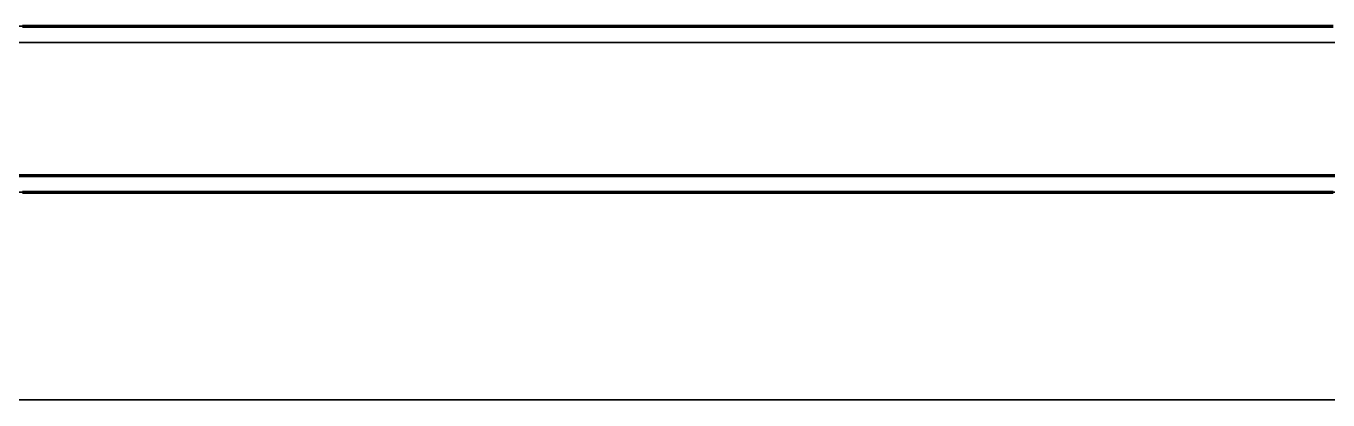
# Model space of a CAD drawing. Header units: millimetres. Extents: x 0 to 1554, y 0 to 420.
# Drawn here: x 130.61 to 140.64, y 289.26 to 292.14 of the extents above; entities that cross this region are included whole.
import ezdxf

# ---------------------------------------------------------------- set-up
doc = ezdxf.new("R2010")
doc.units = ezdxf.units.MM
doc.linetypes.add('IRAM-E-TRAZOS', pattern=[5, 4, -1])
doc.layers.add('01-VISIBLE', color=7, linetype='CONTINUOUS', lineweight=70)
doc.layers.add('02-OCULTA', color=4, linetype='IRAM-E-TRAZOS', lineweight=35)

msp = doc.modelspace()

# ---------------------------------------------------------------- linework, layer by layer
at = {"layer": '01-VISIBLE'}
for points in [[(130.582, 292.145), (130.72, 292.145), (130.858, 292.145), (130.996, 292.145), (131.135, 292.145), (131.273, 292.145), (131.411, 292.145), (131.549, 292.145), (131.688, 292.145), (131.826, 292.145), (131.964, 292.145), (132.102, 292.145), (132.241, 292.145), (132.379, 292.145), (132.517, 292.145), (132.655, 292.145), (132.794, 292.145), (132.932, 292.145), (133.07, 292.145), (133.208, 292.145), (133.347, 292.145), (133.485, 292.145), (133.623, 292.145), (133.762, 292.145), (133.9, 292.145), (134.038, 292.145), (134.176, 292.145), (134.315, 292.145), (134.453, 292.145), (134.591, 292.145), (134.729, 292.145), (134.868, 292.145), (135.006, 292.145), (135.144, 292.145), (135.282, 292.145), (135.421, 292.145), (135.559, 292.145), (135.697, 292.145), (135.835, 292.145), (135.974, 292.145), (136.112, 292.145), (136.25, 292.145), (136.388, 292.145), (136.526, 292.145), (136.665, 292.145), (136.803, 292.145), (136.941, 292.145), (137.079, 292.145), (137.218, 292.145), (137.356, 292.145), (137.494, 292.145), (137.632, 292.145), (137.771, 292.145), (137.909, 292.145), (138.047, 292.145), (138.185, 292.145), (138.324, 292.145), (138.462, 292.145), (138.6, 292.145), (138.738, 292.145), (138.877, 292.145), (139.015, 292.145), (139.153, 292.145), (139.292, 292.145), (139.43, 292.145), (139.568, 292.145), (139.706, 292.145), (139.845, 292.145), (139.983, 292.145), (140.121, 292.145), (140.259, 292.145), (140.398, 292.145), (140.536, 292.145), (140.674, 292.145)], [(130.487, 290.993), (130.624, 290.993), (130.761, 290.993), (130.897, 290.993), (131.034, 290.993), (131.171, 290.993), (131.307, 290.993), (131.444, 290.993), (131.581, 290.993), (131.717, 290.993), (131.854, 290.993), (131.99, 290.993), (132.127, 290.993), (132.264, 290.993), (132.4, 290.993), (132.537, 290.993), (132.674, 290.993), (132.81, 290.993), (132.947, 290.993), (133.084, 290.993), (133.22, 290.993), (133.357, 290.993), (133.494, 290.993), (133.63, 290.993), (133.767, 290.993), (133.904, 290.993), (134.04, 290.993), (134.177, 290.993), (134.314, 290.993), (134.45, 290.993), (134.587, 290.993), (134.724, 290.993), (134.86, 290.993), (134.997, 290.993), (135.133, 290.993), (135.27, 290.993), (135.407, 290.993), (135.543, 290.993), (135.68, 290.993), (135.817, 290.993), (135.953, 290.993), (136.09, 290.993), (136.227, 290.993), (136.363, 290.993), (136.5, 290.993), (136.637, 290.993), (136.773, 290.993), (136.91, 290.993), (137.047, 290.993), (137.183, 290.993), (137.32, 290.993), (137.457, 290.993), (137.593, 290.993), (137.73, 290.993), (137.866, 290.993), (138.003, 290.993), (138.14, 290.993), (138.276, 290.993), (138.413, 290.993), (138.55, 290.993), (138.686, 290.993), (138.823, 290.993), (138.96, 290.993), (139.096, 290.993), (139.233, 290.993), (139.37, 290.993), (139.506, 290.993), (139.643, 290.993), (139.78, 290.993), (139.916, 290.993), (140.053, 290.993), (140.19, 290.993), (140.326, 290.993), (140.463, 290.993), (140.599, 290.993), (140.736, 290.993)], [(130.582, 290.865), (130.72, 290.865), (130.858, 290.865), (130.996, 290.865), (131.135, 290.865), (131.273, 290.865), (131.411, 290.865), (131.549, 290.865), (131.688, 290.865), (131.826, 290.865), (131.964, 290.865), (132.102, 290.865), (132.241, 290.865), (132.379, 290.865), (132.517, 290.865), (132.655, 290.865), (132.794, 290.865), (132.932, 290.865), (133.07, 290.865), (133.208, 290.865), (133.347, 290.865), (133.485, 290.865), (133.623, 290.865), (133.762, 290.865), (133.9, 290.865), (134.038, 290.865), (134.176, 290.865), (134.315, 290.865), (134.453, 290.865), (134.591, 290.865), (134.729, 290.865), (134.868, 290.865), (135.006, 290.865), (135.144, 290.865), (135.282, 290.865), (135.421, 290.865), (135.559, 290.865), (135.697, 290.865), (135.835, 290.865), (135.974, 290.865), (136.112, 290.865), (136.25, 290.865), (136.388, 290.865), (136.526, 290.865), (136.665, 290.865), (136.803, 290.865), (136.941, 290.865), (137.079, 290.865), (137.218, 290.865), (137.356, 290.865), (137.494, 290.865), (137.632, 290.865), (137.771, 290.865), (137.909, 290.865), (138.047, 290.865), (138.185, 290.865), (138.324, 290.865), (138.462, 290.865), (138.6, 290.865), (138.738, 290.865), (138.877, 290.865), (139.015, 290.865), (139.153, 290.865), (139.292, 290.865), (139.43, 290.865), (139.568, 290.865), (139.706, 290.865), (139.845, 290.865), (139.983, 290.865), (140.121, 290.865), (140.259, 290.865), (140.398, 290.865), (140.536, 290.865), (140.674, 290.865)]]:
    msp.add_lwpolyline(points, dxfattribs=at)
at = {"layer": '02-OCULTA'}
for points in [[(140.657, 292.145), (140.522, 292.145), (140.387, 292.145), (140.252, 292.145), (140.117, 292.145), (139.982, 292.145), (139.846, 292.145), (139.711, 292.145), (139.576, 292.145), (139.441, 292.145), (139.306, 292.145), (139.171, 292.145), (139.036, 292.145), (138.901, 292.145), (138.766, 292.145), (138.631, 292.145), (138.496, 292.145), (138.361, 292.145), (138.226, 292.145), (138.091, 292.145), (137.956, 292.145), (137.821, 292.145), (137.686, 292.145), (137.551, 292.145), (137.416, 292.145), (137.281, 292.145), (137.145, 292.145), (137.01, 292.145), (136.875, 292.145), (136.74, 292.145), (136.605, 292.145), (136.47, 292.145), (136.335, 292.145), (136.2, 292.145), (136.065, 292.145), (135.93, 292.145), (135.795, 292.145), (135.66, 292.145), (135.525, 292.145), (135.39, 292.145), (135.255, 292.145), (135.12, 292.145), (134.985, 292.145), (134.85, 292.145), (134.715, 292.145), (134.579, 292.145), (134.444, 292.145), (134.309, 292.145), (134.174, 292.145), (134.039, 292.145), (133.904, 292.145), (133.769, 292.145), (133.634, 292.145), (133.499, 292.145), (133.364, 292.145), (133.229, 292.145), (133.094, 292.145), (132.959, 292.145), (132.824, 292.145), (132.689, 292.145), (132.554, 292.145), (132.419, 292.145), (132.284, 292.145), (132.149, 292.145), (132.014, 292.145), (131.879, 292.145), (131.743, 292.145), (131.608, 292.145), (131.473, 292.145), (131.338, 292.145), (131.203, 292.145), (131.068, 292.145), (130.933, 292.145), (130.798, 292.145), (130.663, 292.145), (130.528, 292.145)], [(130.528, 292.145), (130.663, 292.145), (130.798, 292.145), (130.933, 292.145), (131.068, 292.145), (131.203, 292.145), (131.338, 292.145), (131.473, 292.145), (131.608, 292.145), (131.743, 292.145), (131.879, 292.145), (132.014, 292.145), (132.149, 292.145), (132.284, 292.145), (132.419, 292.145), (132.554, 292.145), (132.689, 292.145), (132.824, 292.145), (132.959, 292.145), (133.094, 292.145), (133.229, 292.145), (133.364, 292.145), (133.499, 292.145), (133.634, 292.145), (133.769, 292.145), (133.904, 292.145), (134.039, 292.145), (134.174, 292.145), (134.309, 292.145), (134.444, 292.145), (134.579, 292.145), (134.715, 292.145), (134.85, 292.145), (134.985, 292.145), (135.12, 292.145), (135.255, 292.145), (135.39, 292.145), (135.525, 292.145), (135.66, 292.145), (135.795, 292.145), (135.93, 292.145), (136.065, 292.145), (136.2, 292.145), (136.335, 292.145), (136.47, 292.145), (136.605, 292.145), (136.74, 292.145), (136.875, 292.145), (137.01, 292.145), (137.145, 292.145), (137.281, 292.145), (137.416, 292.145), (137.551, 292.145), (137.686, 292.145), (137.821, 292.145), (137.956, 292.145), (138.091, 292.145), (138.226, 292.145), (138.361, 292.145), (138.496, 292.145), (138.631, 292.145), (138.766, 292.145), (138.901, 292.145), (139.036, 292.145), (139.171, 292.145), (139.306, 292.145), (139.441, 292.145), (139.576, 292.145), (139.711, 292.145), (139.846, 292.145), (139.982, 292.145), (140.117, 292.145), (140.252, 292.145), (140.387, 292.145), (140.522, 292.145), (140.657, 292.145)], [(140.674, 292.145), (140.536, 292.145), (140.398, 292.145), (140.259, 292.145), (140.121, 292.145), (139.983, 292.145), (139.845, 292.145), (139.706, 292.145), (139.568, 292.145), (139.43, 292.145), (139.292, 292.145), (139.153, 292.145), (139.015, 292.145), (138.877, 292.145), (138.738, 292.145), (138.6, 292.145), (138.462, 292.145), (138.324, 292.145), (138.185, 292.145), (138.047, 292.145), (137.909, 292.145), (137.771, 292.145), (137.632, 292.145), (137.494, 292.145), (137.356, 292.145), (137.218, 292.145), (137.079, 292.145), (136.941, 292.145), (136.803, 292.145), (136.665, 292.145), (136.526, 292.145), (136.388, 292.145), (136.25, 292.145), (136.112, 292.145), (135.974, 292.145), (135.835, 292.145), (135.697, 292.145), (135.559, 292.145), (135.421, 292.145), (135.282, 292.145), (135.144, 292.145), (135.006, 292.145), (134.868, 292.145), (134.729, 292.145), (134.591, 292.145), (134.453, 292.145), (134.315, 292.145), (134.176, 292.145), (134.038, 292.145), (133.9, 292.145), (133.762, 292.145), (133.623, 292.145), (133.485, 292.145), (133.347, 292.145), (133.208, 292.145), (133.07, 292.145), (132.932, 292.145), (132.794, 292.145), (132.655, 292.145), (132.517, 292.145), (132.379, 292.145), (132.241, 292.145), (132.102, 292.145), (131.964, 292.145), (131.826, 292.145), (131.688, 292.145), (131.549, 292.145), (131.411, 292.145), (131.273, 292.145), (131.135, 292.145), (130.996, 292.145), (130.858, 292.145), (130.72, 292.145), (130.582, 292.145)], [(140.736, 292.017), (140.599, 292.017), (140.463, 292.017), (140.326, 292.017), (140.19, 292.017), (140.053, 292.017), (139.916, 292.017), (139.78, 292.017), (139.643, 292.017), (139.506, 292.017), (139.37, 292.017), (139.233, 292.017), (139.096, 292.017), (138.96, 292.017), (138.823, 292.017), (138.686, 292.017), (138.55, 292.017), (138.413, 292.017), (138.276, 292.017), (138.14, 292.017), (138.003, 292.017), (137.866, 292.017), (137.73, 292.017), (137.593, 292.017), (137.457, 292.017), (137.32, 292.017), (137.183, 292.017), (137.047, 292.017), (136.91, 292.017), (136.773, 292.017), (136.637, 292.017), (136.5, 292.017), (136.363, 292.017), (136.227, 292.017), (136.09, 292.017), (135.953, 292.017), (135.817, 292.017), (135.68, 292.017), (135.543, 292.017), (135.407, 292.017), (135.27, 292.017), (135.133, 292.017), (134.997, 292.017), (134.86, 292.017), (134.724, 292.017), (134.587, 292.017), (134.45, 292.017), (134.314, 292.017), (134.177, 292.017), (134.04, 292.017), (133.904, 292.017), (133.767, 292.017), (133.63, 292.017), (133.494, 292.017), (133.357, 292.017), (133.22, 292.017), (133.084, 292.017), (132.947, 292.017), (132.81, 292.017), (132.674, 292.017), (132.537, 292.017), (132.4, 292.017), (132.264, 292.017), (132.127, 292.017), (131.99, 292.017), (131.854, 292.017), (131.717, 292.017), (131.581, 292.017), (131.444, 292.017), (131.307, 292.017), (131.171, 292.017), (131.034, 292.017), (130.897, 292.017), (130.761, 292.017), (130.624, 292.017), (130.487, 292.017)], [(140.736, 292.017), (140.6, 292.017), (140.463, 292.017), (140.326, 292.017), (140.19, 292.017), (140.053, 292.017), (139.916, 292.017), (139.78, 292.017), (139.643, 292.017), (139.506, 292.017), (139.37, 292.017), (139.233, 292.017), (139.097, 292.017), (138.96, 292.017), (138.823, 292.017), (138.687, 292.017), (138.55, 292.017), (138.413, 292.017), (138.277, 292.017), (138.14, 292.017), (138.003, 292.017), (137.867, 292.017), (137.73, 292.017), (137.593, 292.017), (137.457, 292.017), (137.32, 292.017), (137.183, 292.017), (137.047, 292.017), (136.91, 292.017), (136.773, 292.017), (136.637, 292.017), (136.5, 292.017), (136.363, 292.017), (136.227, 292.017), (136.09, 292.017), (135.953, 292.017), (135.817, 292.017), (135.68, 292.017), (135.544, 292.017), (135.407, 292.017), (135.27, 292.017), (135.134, 292.017), (134.997, 292.017), (134.86, 292.017), (134.724, 292.017), (134.587, 292.017), (134.45, 292.017), (134.314, 292.017), (134.177, 292.017), (134.04, 292.017), (133.904, 292.017), (133.767, 292.017), (133.63, 292.017), (133.494, 292.017), (133.357, 292.017), (133.22, 292.017), (133.084, 292.017), (132.947, 292.017), (132.81, 292.017), (132.674, 292.017), (132.537, 292.017), (132.4, 292.017), (132.264, 292.017), (132.127, 292.017), (131.99, 292.017), (131.854, 292.017), (131.717, 292.017), (131.581, 292.017), (131.444, 292.017), (131.307, 292.017), (131.171, 292.017), (131.034, 292.017), (130.897, 292.017), (130.761, 292.017), (130.624, 292.017), (130.487, 292.017)], [(130.547, 290.993), (130.683, 290.993), (130.818, 290.993), (130.953, 290.993), (131.089, 290.993), (131.224, 290.993), (131.359, 290.993), (131.495, 290.993), (131.63, 290.993), (131.766, 290.993), (131.901, 290.993), (132.036, 290.993), (132.172, 290.993), (132.307, 290.993), (132.442, 290.993), (132.578, 290.993), (132.713, 290.993), (132.848, 290.993), (132.984, 290.993), (133.119, 290.993), (133.255, 290.993), (133.39, 290.993), (133.525, 290.993), (133.661, 290.993), (133.796, 290.993), (133.931, 290.993), (134.067, 290.993), (134.202, 290.993), (134.338, 290.993), (134.473, 290.993), (134.608, 290.993), (134.744, 290.993), (134.879, 290.993), (135.014, 290.993), (135.15, 290.993), (135.285, 290.993), (135.421, 290.993), (135.556, 290.993), (135.691, 290.993), (135.827, 290.993), (135.962, 290.993), (136.097, 290.993), (136.233, 290.993), (136.368, 290.993), (136.503, 290.993), (136.639, 290.993), (136.774, 290.993), (136.91, 290.993), (137.045, 290.993), (137.18, 290.993), (137.316, 290.993), (137.451, 290.993), (137.586, 290.993), (137.722, 290.993), (137.857, 290.993), (137.993, 290.993), (138.128, 290.993), (138.263, 290.993), (138.399, 290.993), (138.534, 290.993), (138.669, 290.993), (138.805, 290.993), (138.94, 290.993), (139.076, 290.993), (139.211, 290.993), (139.346, 290.993), (139.482, 290.993), (139.617, 290.993), (139.752, 290.993), (139.888, 290.993), (140.023, 290.993), (140.158, 290.993), (140.294, 290.993), (140.429, 290.993), (140.565, 290.993), (140.7, 290.993)], [(140.657, 290.865), (140.522, 290.865), (140.387, 290.865), (140.252, 290.865), (140.117, 290.865), (139.982, 290.865), (139.846, 290.865), (139.711, 290.865), (139.576, 290.865), (139.441, 290.865), (139.306, 290.865), (139.171, 290.865), (139.036, 290.865), (138.901, 290.865), (138.766, 290.865), (138.631, 290.865), (138.496, 290.865), (138.361, 290.865), (138.226, 290.865), (138.091, 290.865), (137.956, 290.865), (137.821, 290.865), (137.686, 290.865), (137.551, 290.865), (137.416, 290.865), (137.281, 290.865), (137.145, 290.865), (137.01, 290.865), (136.875, 290.865), (136.74, 290.865), (136.605, 290.865), (136.47, 290.865), (136.335, 290.865), (136.2, 290.865), (136.065, 290.865), (135.93, 290.865), (135.795, 290.865), (135.66, 290.865), (135.525, 290.865), (135.39, 290.865), (135.255, 290.865), (135.12, 290.865), (134.985, 290.865), (134.85, 290.865), (134.715, 290.865), (134.579, 290.865), (134.444, 290.865), (134.309, 290.865), (134.174, 290.865), (134.039, 290.865), (133.904, 290.865), (133.769, 290.865), (133.634, 290.865), (133.499, 290.865), (133.364, 290.865), (133.229, 290.865), (133.094, 290.865), (132.959, 290.865), (132.824, 290.865), (132.689, 290.865), (132.554, 290.865), (132.419, 290.865), (132.284, 290.865), (132.149, 290.865), (132.014, 290.865), (131.879, 290.865), (131.743, 290.865), (131.608, 290.865), (131.473, 290.865), (131.338, 290.865), (131.203, 290.865), (131.068, 290.865), (130.933, 290.865), (130.798, 290.865), (130.663, 290.865), (130.528, 290.865)], [(130.528, 290.865), (130.663, 290.865), (130.798, 290.865), (130.933, 290.865), (131.068, 290.865), (131.203, 290.865), (131.338, 290.865), (131.473, 290.865), (131.608, 290.865), (131.743, 290.865), (131.879, 290.865), (132.014, 290.865), (132.149, 290.865), (132.284, 290.865), (132.419, 290.865), (132.554, 290.865), (132.689, 290.865), (132.824, 290.865), (132.959, 290.865), (133.094, 290.865), (133.229, 290.865), (133.364, 290.865), (133.499, 290.865), (133.634, 290.865), (133.769, 290.865), (133.904, 290.865), (134.039, 290.865), (134.174, 290.865), (134.309, 290.865), (134.444, 290.865), (134.579, 290.865), (134.715, 290.865), (134.85, 290.865), (134.985, 290.865), (135.12, 290.865), (135.255, 290.865), (135.39, 290.865), (135.525, 290.865), (135.66, 290.865), (135.795, 290.865), (135.93, 290.865), (136.065, 290.865), (136.2, 290.865), (136.335, 290.865), (136.47, 290.865), (136.605, 290.865), (136.74, 290.865), (136.875, 290.865), (137.01, 290.865), (137.145, 290.865), (137.281, 290.865), (137.416, 290.865), (137.551, 290.865), (137.686, 290.865), (137.821, 290.865), (137.956, 290.865), (138.091, 290.865), (138.226, 290.865), (138.361, 290.865), (138.496, 290.865), (138.631, 290.865), (138.766, 290.865), (138.901, 290.865), (139.036, 290.865), (139.171, 290.865), (139.306, 290.865), (139.441, 290.865), (139.576, 290.865), (139.711, 290.865), (139.846, 290.865), (139.982, 290.865), (140.117, 290.865), (140.252, 290.865), (140.387, 290.865), (140.522, 290.865), (140.657, 290.865)], [(140.657, 290.865), (140.522, 290.865), (140.387, 290.865), (140.252, 290.865), (140.117, 290.865), (139.982, 290.865), (139.846, 290.865), (139.711, 290.865), (139.576, 290.865), (139.441, 290.865), (139.306, 290.865), (139.171, 290.865), (139.036, 290.865), (138.901, 290.865), (138.766, 290.865), (138.631, 290.865), (138.496, 290.865), (138.361, 290.865), (138.226, 290.865), (138.091, 290.865), (137.956, 290.865), (137.821, 290.865), (137.686, 290.865), (137.551, 290.865), (137.416, 290.865), (137.281, 290.865), (137.145, 290.865), (137.01, 290.865), (136.875, 290.865), (136.74, 290.865), (136.605, 290.865), (136.47, 290.865), (136.335, 290.865), (136.2, 290.865), (136.065, 290.865), (135.93, 290.865), (135.795, 290.865), (135.66, 290.865), (135.525, 290.865), (135.39, 290.865), (135.255, 290.865), (135.12, 290.865), (134.985, 290.865), (134.85, 290.865), (134.715, 290.865), (134.579, 290.865), (134.444, 290.865), (134.309, 290.865), (134.174, 290.865), (134.039, 290.865), (133.904, 290.865), (133.769, 290.865), (133.634, 290.865), (133.499, 290.865), (133.364, 290.865), (133.229, 290.865), (133.094, 290.865), (132.959, 290.865), (132.824, 290.865), (132.689, 290.865), (132.554, 290.865), (132.419, 290.865), (132.284, 290.865), (132.149, 290.865), (132.014, 290.865), (131.879, 290.865), (131.743, 290.865), (131.608, 290.865), (131.473, 290.865), (131.338, 290.865), (131.203, 290.865), (131.068, 290.865), (130.933, 290.865), (130.798, 290.865), (130.663, 290.865), (130.528, 290.865)], [(130.528, 290.865), (130.663, 290.865), (130.798, 290.865), (130.933, 290.865), (131.068, 290.865), (131.203, 290.865), (131.338, 290.865), (131.473, 290.865), (131.608, 290.865), (131.743, 290.865), (131.879, 290.865), (132.014, 290.865), (132.149, 290.865), (132.284, 290.865), (132.419, 290.865), (132.554, 290.865), (132.689, 290.865), (132.824, 290.865), (132.959, 290.865), (133.094, 290.865), (133.229, 290.865), (133.364, 290.865), (133.499, 290.865), (133.634, 290.865), (133.769, 290.865), (133.904, 290.865), (134.039, 290.865), (134.174, 290.865), (134.309, 290.865), (134.444, 290.865), (134.579, 290.865), (134.715, 290.865), (134.85, 290.865), (134.985, 290.865), (135.12, 290.865), (135.255, 290.865), (135.39, 290.865), (135.525, 290.865), (135.66, 290.865), (135.795, 290.865), (135.93, 290.865), (136.065, 290.865), (136.2, 290.865), (136.335, 290.865), (136.47, 290.865), (136.605, 290.865), (136.74, 290.865), (136.875, 290.865), (137.01, 290.865), (137.145, 290.865), (137.281, 290.865), (137.416, 290.865), (137.551, 290.865), (137.686, 290.865), (137.821, 290.865), (137.956, 290.865), (138.091, 290.865), (138.226, 290.865), (138.361, 290.865), (138.496, 290.865), (138.631, 290.865), (138.766, 290.865), (138.901, 290.865), (139.036, 290.865), (139.171, 290.865), (139.306, 290.865), (139.441, 290.865), (139.576, 290.865), (139.711, 290.865), (139.846, 290.865), (139.982, 290.865), (140.117, 290.865), (140.252, 290.865), (140.387, 290.865), (140.522, 290.865), (140.657, 290.865)], [(140.674, 290.865), (140.536, 290.865), (140.398, 290.865), (140.259, 290.865), (140.121, 290.865), (139.983, 290.865), (139.845, 290.865), (139.706, 290.865), (139.568, 290.865), (139.43, 290.865), (139.292, 290.865), (139.153, 290.865), (139.015, 290.865), (138.877, 290.865), (138.738, 290.865), (138.6, 290.865), (138.462, 290.865), (138.324, 290.865), (138.185, 290.865), (138.047, 290.865), (137.909, 290.865), (137.771, 290.865), (137.632, 290.865), (137.494, 290.865), (137.356, 290.865), (137.218, 290.865), (137.079, 290.865), (136.941, 290.865), (136.803, 290.865), (136.665, 290.865), (136.526, 290.865), (136.388, 290.865), (136.25, 290.865), (136.112, 290.865), (135.974, 290.865), (135.835, 290.865), (135.697, 290.865), (135.559, 290.865), (135.421, 290.865), (135.282, 290.865), (135.144, 290.865), (135.006, 290.865), (134.868, 290.865), (134.729, 290.865), (134.591, 290.865), (134.453, 290.865), (134.315, 290.865), (134.176, 290.865), (134.038, 290.865), (133.9, 290.865), (133.762, 290.865), (133.623, 290.865), (133.485, 290.865), (133.347, 290.865), (133.208, 290.865), (133.07, 290.865), (132.932, 290.865), (132.794, 290.865), (132.655, 290.865), (132.517, 290.865), (132.379, 290.865), (132.241, 290.865), (132.102, 290.865), (131.964, 290.865), (131.826, 290.865), (131.688, 290.865), (131.549, 290.865), (131.411, 290.865), (131.273, 290.865), (131.135, 290.865), (130.996, 290.865), (130.858, 290.865), (130.72, 290.865), (130.582, 290.865)], [(140.752, 290.865), (140.62, 290.865), (140.488, 290.865), (140.357, 290.865), (140.225, 290.865), (140.093, 290.865), (139.961, 290.865), (139.829, 290.865), (139.697, 290.865), (139.566, 290.865), (139.434, 290.865), (139.302, 290.865), (139.17, 290.865), (139.038, 290.865), (138.906, 290.865), (138.774, 290.865), (138.643, 290.865), (138.511, 290.865), (138.379, 290.865), (138.247, 290.865), (138.115, 290.865), (137.983, 290.865), (137.851, 290.865), (137.72, 290.865), (137.588, 290.865), (137.456, 290.865), (137.324, 290.865), (137.192, 290.865), (137.06, 290.865), (136.929, 290.865), (136.797, 290.865), (136.665, 290.865), (136.533, 290.865), (136.401, 290.865), (136.269, 290.865), (136.137, 290.865), (136.006, 290.865), (135.874, 290.865), (135.742, 290.865), (135.61, 290.865), (135.478, 290.865), (135.346, 290.865), (135.214, 290.865), (135.083, 290.865), (134.951, 290.865), (134.819, 290.865), (134.687, 290.865), (134.555, 290.865), (134.423, 290.865), (134.292, 290.865), (134.16, 290.865), (134.028, 290.865), (133.896, 290.865), (133.764, 290.865), (133.632, 290.865), (133.5, 290.865), (133.369, 290.865), (133.237, 290.865), (133.105, 290.865), (132.973, 290.865), (132.841, 290.865), (132.709, 290.865), (132.577, 290.865), (132.446, 290.865), (132.314, 290.865), (132.182, 290.865), (132.05, 290.865), (131.918, 290.865), (131.786, 290.865), (131.655, 290.865), (131.523, 290.865), (131.391, 290.865), (131.259, 290.865), (131.127, 290.865), (130.995, 290.865), (130.863, 290.865), (130.732, 290.865), (130.6, 290.865)], [(130.6, 290.865), (130.732, 290.865), (130.863, 290.865), (130.995, 290.865), (131.127, 290.865), (131.259, 290.865), (131.391, 290.865), (131.523, 290.865), (131.655, 290.865), (131.786, 290.865), (131.918, 290.865), (132.05, 290.865), (132.182, 290.865), (132.314, 290.865), (132.446, 290.865), (132.577, 290.865), (132.709, 290.865), (132.841, 290.865), (132.973, 290.865), (133.105, 290.865), (133.237, 290.865), (133.369, 290.865), (133.5, 290.865), (133.632, 290.865), (133.764, 290.865), (133.896, 290.865), (134.028, 290.865), (134.16, 290.865), (134.292, 290.865), (134.423, 290.865), (134.555, 290.865), (134.687, 290.865), (134.819, 290.865), (134.951, 290.865), (135.083, 290.865), (135.214, 290.865), (135.346, 290.865), (135.478, 290.865), (135.61, 290.865), (135.742, 290.865), (135.874, 290.865), (136.006, 290.865), (136.137, 290.865), (136.269, 290.865), (136.401, 290.865), (136.533, 290.865), (136.665, 290.865), (136.797, 290.865), (136.929, 290.865), (137.06, 290.865), (137.192, 290.865), (137.324, 290.865), (137.456, 290.865), (137.588, 290.865), (137.72, 290.865), (137.851, 290.865), (137.983, 290.865), (138.115, 290.865), (138.247, 290.865), (138.379, 290.865), (138.511, 290.865), (138.643, 290.865), (138.774, 290.865), (138.906, 290.865), (139.038, 290.865), (139.17, 290.865), (139.302, 290.865), (139.434, 290.865), (139.566, 290.865), (139.697, 290.865), (139.829, 290.865), (139.961, 290.865), (140.093, 290.865), (140.225, 290.865), (140.357, 290.865), (140.488, 290.865), (140.62, 290.865), (140.752, 290.865)], [(140.657, 289.265), (140.522, 289.265), (140.387, 289.265), (140.252, 289.265), (140.117, 289.265), (139.982, 289.265), (139.846, 289.265), (139.711, 289.265), (139.576, 289.265), (139.441, 289.265), (139.306, 289.265), (139.171, 289.265), (139.036, 289.265), (138.901, 289.265), (138.766, 289.265), (138.631, 289.265), (138.496, 289.265), (138.361, 289.265), (138.226, 289.265), (138.091, 289.265), (137.956, 289.265), (137.821, 289.265), (137.686, 289.265), (137.551, 289.265), (137.416, 289.265), (137.281, 289.265), (137.145, 289.265), (137.01, 289.265), (136.875, 289.265), (136.74, 289.265), (136.605, 289.265), (136.47, 289.265), (136.335, 289.265), (136.2, 289.265), (136.065, 289.265), (135.93, 289.265), (135.795, 289.265), (135.66, 289.265), (135.525, 289.265), (135.39, 289.265), (135.255, 289.265), (135.12, 289.265), (134.985, 289.265), (134.85, 289.265), (134.715, 289.265), (134.579, 289.265), (134.444, 289.265), (134.309, 289.265), (134.174, 289.265), (134.039, 289.265), (133.904, 289.265), (133.769, 289.265), (133.634, 289.265), (133.499, 289.265), (133.364, 289.265), (133.229, 289.265), (133.094, 289.265), (132.959, 289.265), (132.824, 289.265), (132.689, 289.265), (132.554, 289.265), (132.419, 289.265), (132.284, 289.265), (132.149, 289.265), (132.014, 289.265), (131.879, 289.265), (131.743, 289.265), (131.608, 289.265), (131.473, 289.265), (131.338, 289.265), (131.203, 289.265), (131.068, 289.265), (130.933, 289.265), (130.798, 289.265), (130.663, 289.265), (130.528, 289.265)], [(130.528, 289.265), (130.663, 289.265), (130.798, 289.265), (130.933, 289.265), (131.068, 289.265), (131.203, 289.265), (131.338, 289.265), (131.473, 289.265), (131.608, 289.265), (131.743, 289.265), (131.879, 289.265), (132.014, 289.265), (132.149, 289.265), (132.284, 289.265), (132.419, 289.265), (132.554, 289.265), (132.689, 289.265), (132.824, 289.265), (132.959, 289.265), (133.094, 289.265), (133.229, 289.265), (133.364, 289.265), (133.499, 289.265), (133.634, 289.265), (133.769, 289.265), (133.904, 289.265), (134.039, 289.265), (134.174, 289.265), (134.309, 289.265), (134.444, 289.265), (134.579, 289.265), (134.715, 289.265), (134.85, 289.265), (134.985, 289.265), (135.12, 289.265), (135.255, 289.265), (135.39, 289.265), (135.525, 289.265), (135.66, 289.265), (135.795, 289.265), (135.93, 289.265), (136.065, 289.265), (136.2, 289.265), (136.335, 289.265), (136.47, 289.265), (136.605, 289.265), (136.74, 289.265), (136.875, 289.265), (137.01, 289.265), (137.145, 289.265), (137.281, 289.265), (137.416, 289.265), (137.551, 289.265), (137.686, 289.265), (137.821, 289.265), (137.956, 289.265), (138.091, 289.265), (138.226, 289.265), (138.361, 289.265), (138.496, 289.265), (138.631, 289.265), (138.766, 289.265), (138.901, 289.265), (139.036, 289.265), (139.171, 289.265), (139.306, 289.265), (139.441, 289.265), (139.576, 289.265), (139.711, 289.265), (139.846, 289.265), (139.982, 289.265), (140.117, 289.265), (140.252, 289.265), (140.387, 289.265), (140.522, 289.265), (140.657, 289.265)], [(140.752, 289.265), (140.62, 289.265), (140.488, 289.265), (140.357, 289.265), (140.225, 289.265), (140.093, 289.265), (139.961, 289.265), (139.829, 289.265), (139.697, 289.265), (139.566, 289.265), (139.434, 289.265), (139.302, 289.265), (139.17, 289.265), (139.038, 289.265), (138.906, 289.265), (138.774, 289.265), (138.643, 289.265), (138.511, 289.265), (138.379, 289.265), (138.247, 289.265), (138.115, 289.265), (137.983, 289.265), (137.851, 289.265), (137.72, 289.265), (137.588, 289.265), (137.456, 289.265), (137.324, 289.265), (137.192, 289.265), (137.06, 289.265), (136.929, 289.265), (136.797, 289.265), (136.665, 289.265), (136.533, 289.265), (136.401, 289.265), (136.269, 289.265), (136.137, 289.265), (136.006, 289.265), (135.874, 289.265), (135.742, 289.265), (135.61, 289.265), (135.478, 289.265), (135.346, 289.265), (135.214, 289.265), (135.083, 289.265), (134.951, 289.265), (134.819, 289.265), (134.687, 289.265), (134.555, 289.265), (134.423, 289.265), (134.292, 289.265), (134.16, 289.265), (134.028, 289.265), (133.896, 289.265), (133.764, 289.265), (133.632, 289.265), (133.5, 289.265), (133.369, 289.265), (133.237, 289.265), (133.105, 289.265), (132.973, 289.265), (132.841, 289.265), (132.709, 289.265), (132.577, 289.265), (132.446, 289.265), (132.314, 289.265), (132.182, 289.265), (132.05, 289.265), (131.918, 289.265), (131.786, 289.265), (131.655, 289.265), (131.523, 289.265), (131.391, 289.265), (131.259, 289.265), (131.127, 289.265), (130.995, 289.265), (130.863, 289.265), (130.732, 289.265), (130.6, 289.265)], [(130.6, 289.265), (130.732, 289.265), (130.863, 289.265), (130.995, 289.265), (131.127, 289.265), (131.259, 289.265), (131.391, 289.265), (131.523, 289.265), (131.655, 289.265), (131.786, 289.265), (131.918, 289.265), (132.05, 289.265), (132.182, 289.265), (132.314, 289.265), (132.446, 289.265), (132.577, 289.265), (132.709, 289.265), (132.841, 289.265), (132.973, 289.265), (133.105, 289.265), (133.237, 289.265), (133.369, 289.265), (133.5, 289.265), (133.632, 289.265), (133.764, 289.265), (133.896, 289.265), (134.028, 289.265), (134.16, 289.265), (134.292, 289.265), (134.423, 289.265), (134.555, 289.265), (134.687, 289.265), (134.819, 289.265), (134.951, 289.265), (135.083, 289.265), (135.214, 289.265), (135.346, 289.265), (135.478, 289.265), (135.61, 289.265), (135.742, 289.265), (135.874, 289.265), (136.006, 289.265), (136.137, 289.265), (136.269, 289.265), (136.401, 289.265), (136.533, 289.265), (136.665, 289.265), (136.797, 289.265), (136.929, 289.265), (137.06, 289.265), (137.192, 289.265), (137.324, 289.265), (137.456, 289.265), (137.588, 289.265), (137.72, 289.265), (137.851, 289.265), (137.983, 289.265), (138.115, 289.265), (138.247, 289.265), (138.379, 289.265), (138.511, 289.265), (138.643, 289.265), (138.774, 289.265), (138.906, 289.265), (139.038, 289.265), (139.17, 289.265), (139.302, 289.265), (139.434, 289.265), (139.566, 289.265), (139.697, 289.265), (139.829, 289.265), (139.961, 289.265), (140.093, 289.265), (140.225, 289.265), (140.357, 289.265), (140.488, 289.265), (140.62, 289.265), (140.752, 289.265)]]:
    msp.add_lwpolyline(points, dxfattribs=at)

doc.saveas('drawing.dxf')
